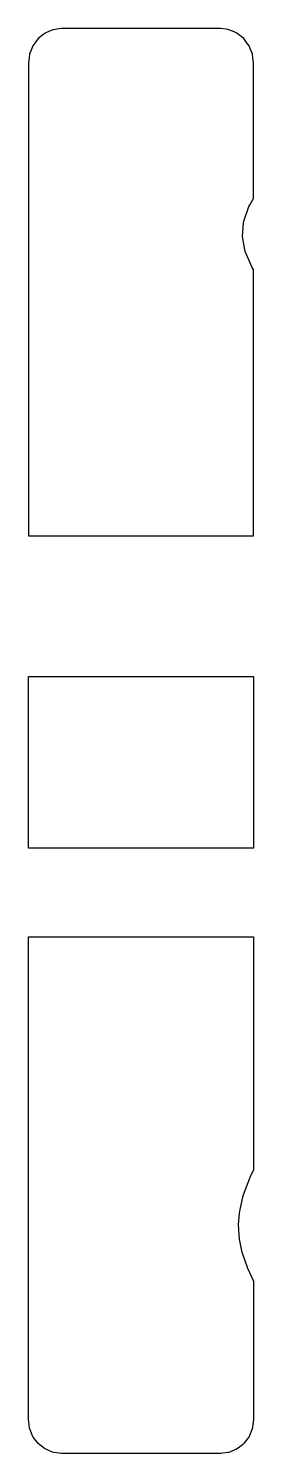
# Model space of a CAD drawing. Header units: metres. Extents: x 2.4 to 16, y -15.7 to 70.5.
import ezdxf

# ---------------------------------------------------------------- set-up
doc = ezdxf.new("R2010")
doc.units = ezdxf.units.M

msp = doc.modelspace()

# ---------------------------------------------------------------- linework, layer by layer
for p, q in [((2.986, 69.864), (2.839, 69.666)), ((3.237, 70.065), (2.986, 69.864)), ((3.4, 70.195), (3.237, 70.065)), ((3.714, 70.33), (3.4, 70.195)), ((3.882, 70.402), (3.714, 70.33)), ((4.23, 70.45), (3.882, 70.402)), ((4.4, 70.473), (4.23, 70.45)), ((10.889, 70.473), (4.4, 70.473)), ((14, 70.473), (10.889, 70.473)), ((14.347, 70.426), (14, 70.473)), ((14.518, 70.402), (14.347, 70.426)), ((14.83, 70.268), (14.518, 70.402)), ((15, 70.195), (14.83, 70.268)), ((15.251, 69.995), (15, 70.195)), ((15.414, 69.864), (15.251, 69.995)), ((15.588, 69.629), (15.414, 69.864)), ((2.557, 69.157), (2.468, 68.933)), ((2.668, 69.434), (2.557, 69.157)), ((2.839, 69.666), (2.668, 69.434)), ((15.732, 69.434), (15.588, 69.629)), ((15.826, 69.198), (15.732, 69.434)), ((15.932, 68.933), (15.826, 69.198)), ((2.438, 68.698), (2.4, 68.388)), ((2.4, 68.388), (2.4, 66.855)), ((2.468, 68.933), (2.438, 68.698)), ((15.962, 68.698), (15.932, 68.933)), ((16, 68.388), (15.962, 68.698)), ((16, 65.038), (16, 68.388)), ((2.4, 66.855), (2.4, 64.889)), ((2.4, 64.889), (2.4, 64.485)), ((16, 62.559), (16, 65.038)), ((2.4, 64.485), (2.4, 63.237)), ((2.4, 63.237), (2.4, 62.381)), ((2.4, 62.381), (2.4, 61.885)), ((16, 61.383), (16, 62.559)), ((16, 62.559), (16, 62.559)), ((2.4, 61.885), (2.4, 61.276)), ((2.4, 61.276), (2.4, 60.79)), ((16, 60.18), (16, 61.383)), ((2.4, 60.79), (2.4, 60.282)), ((2.4, 60.282), (2.4, 59.905)), ((2.4, 59.905), (2.4, 59.367)), ((15.425, 58.826), (15.725, 59.701)), ((15.725, 59.701), (15.754, 59.761)), ((15.754, 59.761), (16, 60.18)), ((2.4, 59.367), (2.4, 59.057)), ((2.4, 59.057), (2.4, 58.773)), ((2.4, 58.773), (2.4, 58.235)), ((15.338, 57.917), (15.404, 58.697)), ((15.404, 58.697), (15.425, 58.826)), ((2.4, 58.235), (2.4, 57.971)), ((2.4, 57.971), (2.4, 57.433)), ((15.361, 57.778), (15.338, 57.917)), ((15.499, 56.991), (15.361, 57.778)), ((2.4, 57.433), (2.4, 57.162)), ((2.4, 57.162), (2.4, 56.649)), ((15.915, 56.024), (15.499, 56.991)), ((2.4, 56.649), (2.4, 56.222)), ((2.4, 56.222), (2.4, 55.915)), ((2.4, 55.915), (2.4, 51.882)), ((15.924, 56.004), (15.915, 56.024)), ((16, 55.891), (15.924, 56.004)), ((16, 47.264), (16, 55.891)), ((2.4, 51.882), (2.4, 47.79)), ((2.4, 47.79), (2.4, 39.94)), ((16, 39.94), (16, 47.264)), ((2.4, 39.94), (2.4, 39.774)), ((2.4, 39.774), (15.741, 39.774)), ((15.741, 39.774), (16, 39.774)), ((16, 39.774), (16, 39.94)), ((2.4, 31.189), (2.4, 31.279)), ((2.4, 31.279), (2.659, 31.279)), ((2.4, 31.114), (2.4, 31.189)), ((2.4, 27.023), (2.4, 31.114)), ((2.659, 31.279), (16, 31.279)), ((16, 31.279), (16, 31.114)), ((16, 31.114), (16, 30.784)), ((16, 30.784), (16, 24.186)), ((16, 30.784), (16, 30.784)), ((2.4, 24.186), (2.4, 27.023)), ((2.4, 22.686), (2.4, 24.186)), ((16, 24.186), (16, 20.886)), ((2.4, 20.886), (2.4, 22.686)), ((7.581, 20.886), (2.4, 20.886)), ((16, 20.886), (7.581, 20.886)), ((2.4, 14.059), (2.4, 15.525)), ((2.4, 15.525), (10.819, 15.525)), ((10.819, 15.525), (16, 15.525)), ((16, 15.525), (16, 12.226)), ((2.4, 12.226), (2.4, 14.059)), ((2.4, 9.211), (2.4, 12.226)), ((16, 12.226), (16, 2.916)), ((2.4, 4.028), (2.4, 9.211)), ((2.4, -0.43), (2.4, 4.028)), ((16, 2.916), (16, 1.413)), ((15.752, 0.907), (15.398, -0.042)), ((15.787, 0.981), (15.752, 0.907)), ((16, 1.413), (15.787, 0.981)), ((2.4, -0.822), (2.4, -0.43)), ((2.4, -1.311), (2.4, -0.822)), ((15.343, -0.232), (15.166, -0.979)), ((15.398, -0.042), (15.343, -0.232)), ((2.4, -1.848), (2.4, -1.311)), ((15.143, -1.221), (15.082, -1.874)), ((15.166, -0.979), (15.143, -1.221)), ((2.4, -2.115), (2.4, -1.848)), ((2.4, -2.653), (2.4, -2.115)), ((15.082, -1.874), (15.117, -2.512)), ((15.117, -2.512), (15.143, -2.757)), ((2.4, -2.936), (2.4, -2.653)), ((2.4, -3.238), (2.4, -2.936)), ((2.4, -3.778), (2.4, -3.238)), ((15.143, -2.757), (15.285, -3.464)), ((2.4, -4.139), (2.4, -3.778)), ((2.4, -4.651), (2.4, -4.139)), ((15.285, -3.464), (15.345, -3.663)), ((15.345, -3.663), (15.637, -4.528)), ((2.4, -5.109), (2.4, -4.651)), ((2.4, -5.66), (2.4, -5.109)), ((15.637, -4.528), (16, -5.311)), ((2.4, -6.171), (2.4, -5.66)), ((16, -5.311), (16, -6.318)), ((2.4, -6.924), (2.4, -6.171)), ((16, -6.318), (16, -8.038)), ((2.4, -7.946), (2.4, -6.924)), ((2.4, -8.418), (2.4, -7.946)), ((2.4, -9.938), (2.4, -8.418)), ((16, -8.038), (16, -11.129)), ((2.4, -12.464), (2.4, -9.938)), ((16, -11.129), (16, -13.653)), ((2.4, -13.653), (2.4, -12.464)), ((2.4, -13.667), (2.4, -13.653)), ((2.415, -13.788), (2.4, -13.667)), ((2.465, -14.195), (2.415, -13.788)), ((15.999, -13.683), (15.941, -14.147)), ((16, -13.669), (15.999, -13.683)), ((16, -13.653), (16, -13.667)), ((16, -13.667), (16, -13.669)), ((16, -13.669), (16, -13.669)), ((2.481, -14.248), (2.465, -14.195)), ((2.643, -14.656), (2.481, -14.248)), ((15.763, -14.64), (15.757, -14.656)), ((15.922, -14.239), (15.763, -14.64)), ((15.925, -14.232), (15.922, -14.239)), ((15.926, -14.228), (15.925, -14.232)), ((15.927, -14.226), (15.926, -14.228)), ((15.935, -14.195), (15.927, -14.225)), ((15.927, -14.225), (15.927, -14.225)), ((15.927, -14.225), (15.927, -14.225)), ((15.927, -14.225), (15.927, -14.226)), ((15.927, -14.226), (15.927, -14.226)), ((15.927, -14.226), (15.927, -14.226)), ((15.941, -14.147), (15.935, -14.195)), ((15.941, -14.147), (15.941, -14.147)), ((2.687, -14.735), (2.643, -14.656)), ((2.916, -15.045), (2.687, -14.735)), ((2.988, -15.134), (2.916, -15.045)), ((3.077, -15.207), (2.988, -15.134)), ((3.365, -15.435), (3.077, -15.207)), ((3.48, -15.498), (3.365, -15.435)), ((3.794, -15.632), (3.48, -15.498)), ((14.92, -15.498), (14.606, -15.632)), ((14.954, -15.482), (14.92, -15.498)), ((14.972, -15.473), (14.954, -15.482)), ((14.979, -15.469), (14.972, -15.473)), ((14.98, -15.468), (14.979, -15.469)), ((14.981, -15.468), (14.98, -15.468)), ((15.035, -15.435), (14.981, -15.468)), ((14.981, -15.468), (14.981, -15.468)), ((14.981, -15.468), (14.981, -15.468)), ((15.067, -15.412), (15.035, -15.435)), ((15.351, -15.187), (15.067, -15.412)), ((15.381, -15.163), (15.351, -15.187)), ((15.392, -15.153), (15.381, -15.163)), ((15.395, -15.151), (15.392, -15.153)), ((15.412, -15.134), (15.395, -15.15)), ((15.395, -15.15), (15.395, -15.15)), ((15.395, -15.15), (15.395, -15.151)), ((15.431, -15.114), (15.412, -15.134)), ((15.432, -15.112), (15.431, -15.113)), ((15.431, -15.113), (15.431, -15.114)), ((15.431, -15.114), (15.431, -15.114)), ((15.436, -15.108), (15.432, -15.112)), ((15.446, -15.096), (15.436, -15.108)), ((15.463, -15.074), (15.446, -15.096)), ((15.697, -14.758), (15.463, -15.074)), ((15.708, -14.743), (15.697, -14.758)), ((15.712, -14.737), (15.708, -14.743)), ((15.713, -14.735), (15.712, -14.737)), ((15.714, -14.735), (15.713, -14.735)), ((15.713, -14.735), (15.713, -14.735)), ((15.757, -14.656), (15.714, -14.735)), ((15.714, -14.735), (15.714, -14.735)), ((15.714, -14.735), (15.714, -14.735)), ((15.714, -14.735), (15.714, -14.735)), ((3.929, -15.673), (3.794, -15.632)), ((4.257, -15.718), (3.929, -15.673)), ((4.4, -15.733), (4.257, -15.718)), ((10.465, -15.733), (4.4, -15.733)), ((14, -15.733), (10.465, -15.733)), ((14.006, -15.733), (14, -15.733)), ((14.007, -15.733), (14.006, -15.733)), ((14.028, -15.732), (14.007, -15.733)), ((14.143, -15.718), (14.028, -15.732)), ((14.471, -15.673), (14.143, -15.718)), ((14.489, -15.669), (14.471, -15.673)), ((14.497, -15.667), (14.489, -15.669)), ((14.5, -15.666), (14.497, -15.667)), ((14.502, -15.666), (14.5, -15.666)), ((14.503, -15.666), (14.502, -15.666)), ((14.502, -15.666), (14.502, -15.666)), ((14.606, -15.632), (14.503, -15.666)), ((14.503, -15.666), (14.503, -15.666))]:
    msp.add_line(p, q)

doc.saveas('drawing.dxf')
